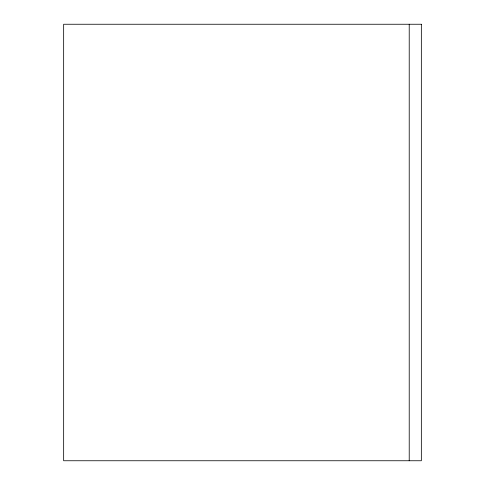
<?xml version="1.0" encoding="UTF-8"?>
<svg xmlns="http://www.w3.org/2000/svg" width="485" height="485" viewBox="0 0 485 485"><rect width="100%" height="100%" fill="white"/><g stroke="black" fill="none" stroke-linecap="round" stroke-linejoin="round"><path stroke-width="0.73" d="M409.219 24.25L409.219 460.75M421.344 24.25L63.656 24.25L63.656 460.75L421.344 460.75L421.344 24.25"/></g></svg>
